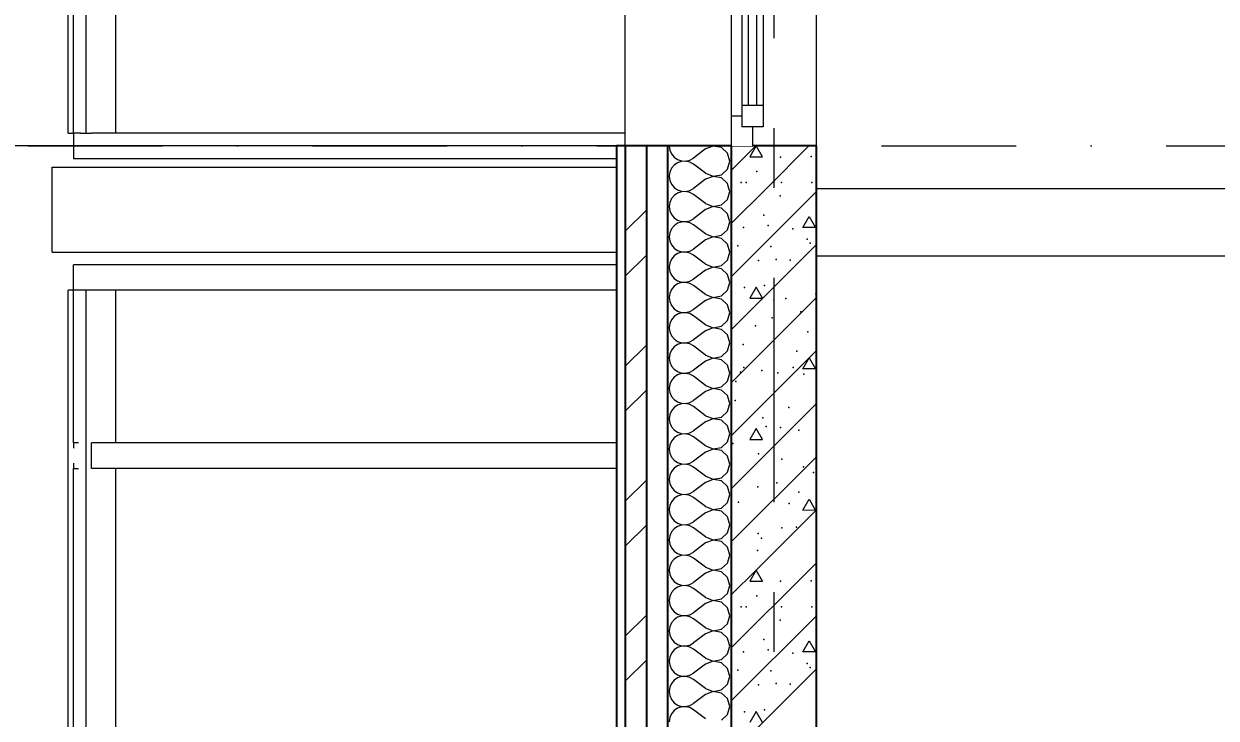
# Model space of a CAD drawing. Header units: millimetres. Extents: x 18162 to 7085488, y 72188 to 247925.
# Drawn here: x 3663562 to 3666371, y 129769 to 131406 of the extents above; entities that cross this region are included whole.
import ezdxf
from ezdxf.enums import TextEntityAlignment as Align

# ---------------------------------------------------------------- set-up
doc = ezdxf.new("R2010")
doc.units = ezdxf.units.MM
doc.header["$MEASUREMENT"] = 0
for name, pattern in [('Dot & Dashed', [670.277762, 317.5, -176.388889, 0, -176.388874]), ('Double Dashed', [1093.611073, 529.166651, -211.666656, 141.111112, -211.666656]), ('Wipeout_Contour', [1000, 0, -1000])]:
    doc.linetypes.add(name, pattern=pattern)
for name, color, linetype in [('Archicad Windows', 7, 'Continuous'), ('Finish - Wall', 7, 'Continuous'), ('Structural - Bearing', 7, 'Continuous'), ('Structural - Grid', 7, 'Continuous')]:
    doc.layers.add(name, color=color, linetype=linetype)
doc.styles.add('GENERATED_STYLE_3', font='', dxfattribs={"width": 0.8})
doc.styles.get('GENERATED_STYLE_3').set_extended_font_data('ISOCPEUR MON')
doc.dimstyles.new('GENERATED_STYLE__7', dxfattribs={"dimtxt": 220.000005, "dimasz": 114, "dimexe": 0.18, "dimexo": 342.629951, "dimgap": 0, "dimtad": 1, "dimdec": 0, "dimzin": 0, "dimdsep": 46, "dimtxsty": 'GENERATED_STYLE_3', "dimblk": 'ARROWHEAD_2', "dimblk1": 'ARROWHEAD_2', "dimblk2": 'ARROWHEAD_2', "dimcen": 0.09, "dimclrd": 13, "dimclre": 13, "dimclrt": 13, "dimadec": 0, "dimazin": 0, "dimtfac": 1, "dimtdec": 4, "dimtmove": 0, "dimatfit": 3, "dimfxl": 1, "dimtolj": 1, "dimtzin": 0, "dimarcsym": 0})
pattern_1 = [(45, (3761974.73, 95118), (-159.09903, 159.09903), []), (45, (3761921.7, 95171.04), (-159.09903, 159.09903), [])]

# ---------------------------------------------------------------- blocks, each defined once
blk = doc.blocks.new('*X901', base_point=(3761974.7, 95118))
at = {"layer": 'Structural - Bearing', "color": 7, "linetype": 'Continuous', "lineweight": 9}
for p, q in [((3665097.5, 131018), (3665102.4, 131014.6)), ((3665102.4, 131014.6), (3665111.7, 131011.5)), ((3665111.7, 131011.5), (3665121.5, 131011)), ((3665121.5, 131011), (3665131.1, 131013.2)), ((3665131.1, 131013.2), (3665139.8, 131018)), ((3665225.5, 131010.9), (3665223.5, 131018)), ((3665084, 130984.9), (3665082.6, 130975.1)), ((3665088, 130993.9), (3665084, 130984.9)), ((3665094.2, 131001.5), (3665088, 130993.9)), ((3665102.4, 131007.1), (3665094.2, 131001.5)), ((3665111.7, 131010.2), (3665102.4, 131007.1)), ((3665121.5, 131010.7), (3665111.7, 131010.2)), ((3665131.1, 131008.5), (3665121.5, 131010.7)), ((3665139.8, 131003.7), (3665131.1, 131008.5)), ((3665168.3, 130982.3), (3665139.8, 131003.7)), ((3665205.7, 130978.9), (3665220.1, 130992.1)), ((3665220.1, 130992.1), (3665225.5, 131010.9)), ((3665082.6, 130975.1), (3665084, 130965.4)), ((3665084, 130965.4), (3665088, 130956.4)), ((3665088, 130956.4), (3665094.2, 130948.8)), ((3665168.3, 130968), (3665139.8, 130946.6)), ((3665168.3, 130982.3), (3665186.6, 130975.3)), ((3665186.6, 130975), (3665168.3, 130968)), ((3665186.6, 130975.3), (3665205.7, 130978.9)), ((3665205.7, 130971.4), (3665186.6, 130975)), ((3665220.1, 130958.2), (3665205.7, 130971.4)), ((3665225.5, 130939.4), (3665220.1, 130958.2)), ((3665094.2, 130930.1), (3665088, 130922.5)), ((3665094.2, 130948.8), (3665102.4, 130943.2)), ((3665102.4, 130935.7), (3665094.2, 130930.1)), ((3665102.4, 130943.2), (3665111.7, 130940.1)), ((3665111.7, 130938.8), (3665102.4, 130935.7)), ((3665111.7, 130940.1), (3665121.5, 130939.6)), ((3665121.5, 130939.3), (3665111.7, 130938.8)), ((3665121.5, 130939.6), (3665131.1, 130941.8)), ((3665131.1, 130937.1), (3665121.5, 130939.3)), ((3665131.1, 130941.8), (3665139.8, 130946.6)), ((3665139.8, 130932.3), (3665131.1, 130937.1)), ((3665168.3, 130910.9), (3665139.8, 130932.3)), ((3665220.1, 130920.7), (3665225.5, 130939.4)), ((3665084, 130913.5), (3665082.6, 130903.7)), ((3665082.6, 130903.7), (3665084, 130894)), ((3665088, 130922.5), (3665084, 130913.5)), ((3665168.3, 130910.9), (3665186.6, 130903.9)), ((3665186.6, 130903.6), (3665168.3, 130896.6)), ((3665186.6, 130903.9), (3665205.7, 130907.5)), ((3665205.7, 130900), (3665186.6, 130903.6)), ((3665205.7, 130907.5), (3665220.1, 130920.7)), ((3665220.1, 130886.8), (3665205.7, 130900)), ((3665084, 130894), (3665088, 130884.9)), ((3665088, 130884.9), (3665094.2, 130877.4)), ((3665094.2, 130877.4), (3665102.4, 130871.8)), ((3665102.4, 130871.8), (3665111.7, 130868.6)), ((3665131.1, 130870.4), (3665139.8, 130875.1)), ((3665168.3, 130896.6), (3665139.8, 130875.1)), ((3665225.5, 130868), (3665220.1, 130886.8)), ((3665088, 130851.1), (3665084, 130842.1)), ((3665094.2, 130858.7), (3665088, 130851.1)), ((3665102.4, 130864.2), (3665094.2, 130858.7)), ((3665111.7, 130867.4), (3665102.4, 130864.2)), ((3665111.7, 130868.6), (3665121.5, 130868.2)), ((3665121.5, 130867.9), (3665111.7, 130867.4)), ((3665121.5, 130868.2), (3665131.1, 130870.4)), ((3665131.1, 130865.6), (3665121.5, 130867.9)), ((3665139.8, 130860.9), (3665131.1, 130865.6)), ((3665168.3, 130839.4), (3665139.8, 130860.9)), ((3665205.7, 130836.1), (3665220.1, 130849.2)), ((3665220.1, 130849.2), (3665225.5, 130868)), ((3665084, 130842.1), (3665082.6, 130832.3)), ((3665082.6, 130832.3), (3665084, 130822.5)), ((3665084, 130822.5), (3665088, 130813.5)), ((3665168.3, 130825.1), (3665139.8, 130803.7)), ((3665168.3, 130839.4), (3665186.6, 130832.4)), ((3665186.6, 130832.1), (3665168.3, 130825.1)), ((3665186.6, 130832.4), (3665205.7, 130836.1)), ((3665205.7, 130828.5), (3665186.6, 130832.1)), ((3665220.1, 130815.4), (3665205.7, 130828.5)), ((3665225.5, 130796.6), (3665220.1, 130815.4)), ((3665088, 130813.5), (3665094.2, 130805.9)), ((3665094.2, 130787.2), (3665088, 130779.6)), ((3665094.2, 130805.9), (3665102.4, 130800.3)), ((3665102.4, 130792.8), (3665094.2, 130787.2)), ((3665102.4, 130800.3), (3665111.7, 130797.2)), ((3665111.7, 130796), (3665102.4, 130792.8)), ((3665111.7, 130797.2), (3665121.5, 130796.7)), ((3665121.5, 130796.4), (3665111.7, 130796)), ((3665121.5, 130796.7), (3665131.1, 130799)), ((3665131.1, 130794.2), (3665121.5, 130796.4)), ((3665131.1, 130799), (3665139.8, 130803.7)), ((3665139.8, 130789.4), (3665131.1, 130794.2)), ((3665168.3, 130768), (3665139.8, 130789.4)), ((3665220.1, 130777.8), (3665225.5, 130796.6)), ((3665084, 130770.6), (3665082.6, 130760.9)), ((3665082.6, 130760.9), (3665084, 130751.1)), ((3665088, 130779.6), (3665084, 130770.6)), ((3665168.3, 130768), (3665186.6, 130761)), ((3665186.6, 130760.7), (3665168.3, 130753.7)), ((3665186.6, 130761), (3665205.7, 130764.6)), ((3665205.7, 130757.1), (3665186.6, 130760.7)), ((3665205.7, 130764.6), (3665220.1, 130777.8)), ((3665084, 130751.1), (3665088, 130742.1)), ((3665088, 130742.1), (3665094.2, 130734.5)), ((3665094.2, 130734.5), (3665102.4, 130728.9)), ((3665131.1, 130727.5), (3665139.8, 130732.3)), ((3665168.3, 130753.7), (3665139.8, 130732.3)), ((3665220.1, 130743.9), (3665205.7, 130757.1)), ((3665225.5, 130725.1), (3665220.1, 130743.9)), ((3665088, 130708.2), (3665084, 130699.2)), ((3665094.2, 130715.8), (3665088, 130708.2)), ((3665102.4, 130721.4), (3665094.2, 130715.8)), ((3665102.4, 130728.9), (3665111.7, 130725.8)), ((3665111.7, 130724.5), (3665102.4, 130721.4)), ((3665111.7, 130725.8), (3665121.5, 130725.3)), ((3665121.5, 130725), (3665111.7, 130724.5)), ((3665121.5, 130725.3), (3665131.1, 130727.5)), ((3665131.1, 130722.8), (3665121.5, 130725)), ((3665139.8, 130718), (3665131.1, 130722.8)), ((3665168.3, 130696.6), (3665139.8, 130718)), ((3665205.7, 130693.2), (3665220.1, 130706.4)), ((3665220.1, 130706.4), (3665225.5, 130725.1)), ((3665084, 130699.2), (3665082.6, 130689.4)), ((3665082.6, 130689.4), (3665084, 130679.7)), ((3665084, 130679.7), (3665088, 130670.7)), ((3665168.3, 130682.3), (3665139.8, 130660.9)), ((3665168.3, 130696.6), (3665186.6, 130689.6)), ((3665186.6, 130689.3), (3665168.3, 130682.3)), ((3665186.6, 130689.6), (3665205.7, 130693.2)), ((3665205.7, 130685.7), (3665186.6, 130689.3)), ((3665220.1, 130672.5), (3665205.7, 130685.7)), ((3665088, 130670.7), (3665094.2, 130663.1)), ((3665094.2, 130663.1), (3665102.4, 130657.5)), ((3665102.4, 130650), (3665094.2, 130644.4)), ((3665102.4, 130657.5), (3665111.7, 130654.3)), ((3665111.7, 130653.1), (3665102.4, 130650)), ((3665111.7, 130654.3), (3665121.5, 130653.9)), ((3665121.5, 130653.6), (3665111.7, 130653.1)), ((3665121.5, 130653.9), (3665131.1, 130656.1)), ((3665131.1, 130651.3), (3665121.5, 130653.6)), ((3665131.1, 130656.1), (3665139.8, 130660.9)), ((3665139.8, 130646.6), (3665131.1, 130651.3)), ((3665168.3, 130625.1), (3665139.8, 130646.6)), ((3665225.5, 130653.7), (3665220.1, 130672.5)), ((3665220.1, 130634.9), (3665225.5, 130653.7)), ((3665084, 130627.8), (3665082.6, 130618)), ((3665088, 130636.8), (3665084, 130627.8)), ((3665094.2, 130644.4), (3665088, 130636.8)), ((3665168.3, 130625.1), (3665186.6, 130618.2)), ((3665186.6, 130618.2), (3665205.7, 130621.8)), ((3665205.7, 130621.8), (3665220.1, 130634.9)), ((3665082.6, 130618), (3665084, 130608.2)), ((3665084, 130608.2), (3665088, 130599.2)), ((3665088, 130599.2), (3665094.2, 130591.6)), ((3665094.2, 130591.6), (3665102.4, 130586.1)), ((3665168.3, 130610.9), (3665139.8, 130589.4)), ((3665186.6, 130617.9), (3665168.3, 130610.9)), ((3665205.7, 130614.2), (3665186.6, 130617.9)), ((3665220.1, 130601.1), (3665205.7, 130614.2)), ((3665225.5, 130582.3), (3665220.1, 130601.1)), ((3665088, 130565.4), (3665084, 130556.3)), ((3665094.2, 130572.9), (3665088, 130565.4)), ((3665102.4, 130578.5), (3665094.2, 130572.9)), ((3665102.4, 130586.1), (3665111.7, 130582.9)), ((3665111.7, 130581.7), (3665102.4, 130578.5)), ((3665111.7, 130582.9), (3665121.5, 130582.4)), ((3665121.5, 130582.1), (3665111.7, 130581.7)), ((3665121.5, 130582.4), (3665131.1, 130584.7)), ((3665131.1, 130579.9), (3665121.5, 130582.1)), ((3665131.1, 130584.7), (3665139.8, 130589.4)), ((3665139.8, 130575.1), (3665131.1, 130579.9)), ((3665168.3, 130553.7), (3665139.8, 130575.1)), ((3665205.7, 130550.3), (3665220.1, 130563.5)), ((3665220.1, 130563.5), (3665225.5, 130582.3)), ((3665084, 130556.3), (3665082.6, 130546.6)), ((3665082.6, 130546.6), (3665084, 130536.8)), ((3665084, 130536.8), (3665088, 130527.8)), ((3665168.3, 130539.4), (3665139.8, 130518)), ((3665168.3, 130553.7), (3665186.6, 130546.7)), ((3665186.6, 130546.4), (3665168.3, 130539.4)), ((3665186.6, 130546.7), (3665205.7, 130550.3)), ((3665205.7, 130542.8), (3665186.6, 130546.4)), ((3665220.1, 130529.6), (3665205.7, 130542.8)), ((3665088, 130527.8), (3665094.2, 130520.2)), ((3665094.2, 130520.2), (3665102.4, 130514.6)), ((3665102.4, 130507.1), (3665094.2, 130501.5)), ((3665102.4, 130514.6), (3665111.7, 130511.5)), ((3665111.7, 130510.2), (3665102.4, 130507.1)), ((3665111.7, 130511.5), (3665121.5, 130511)), ((3665121.5, 130510.7), (3665111.7, 130510.2)), ((3665121.5, 130511), (3665131.1, 130513.2)), ((3665131.1, 130508.5), (3665121.5, 130510.7)), ((3665131.1, 130513.2), (3665139.8, 130518)), ((3665139.8, 130503.7), (3665131.1, 130508.5)), ((3665225.5, 130510.9), (3665220.1, 130529.6)), ((3665220.1, 130492.1), (3665225.5, 130510.9)), ((3665084, 130484.9), (3665082.6, 130475.1)), ((3665088, 130493.9), (3665084, 130484.9)), ((3665094.2, 130501.5), (3665088, 130493.9)), ((3665168.3, 130482.3), (3665139.8, 130503.7)), ((3665168.3, 130482.3), (3665186.6, 130475.3)), ((3665186.6, 130475.3), (3665205.7, 130478.9)), ((3665205.7, 130478.9), (3665220.1, 130492.1)), ((3665082.6, 130475.1), (3665084, 130465.4)), ((3665084, 130465.4), (3665088, 130456.4)), ((3665088, 130456.4), (3665094.2, 130448.8)), ((3665168.3, 130468), (3665139.8, 130446.6)), ((3665186.6, 130475), (3665168.3, 130468)), ((3665205.7, 130471.4), (3665186.6, 130475)), ((3665220.1, 130458.2), (3665205.7, 130471.4)), ((3665225.5, 130439.4), (3665220.1, 130458.2)), ((3665088, 130422.5), (3665084, 130413.5)), ((3665094.2, 130430.1), (3665088, 130422.5)), ((3665094.2, 130448.8), (3665102.4, 130443.2)), ((3665102.4, 130435.7), (3665094.2, 130430.1)), ((3665102.4, 130443.2), (3665111.7, 130440.1)), ((3665111.7, 130438.8), (3665102.4, 130435.7)), ((3665111.7, 130440.1), (3665121.5, 130439.6)), ((3665121.5, 130439.3), (3665111.7, 130438.8)), ((3665121.5, 130439.6), (3665131.1, 130441.8)), ((3665131.1, 130437.1), (3665121.5, 130439.3)), ((3665131.1, 130441.8), (3665139.8, 130446.6)), ((3665139.8, 130432.3), (3665131.1, 130437.1)), ((3665168.3, 130410.9), (3665139.8, 130432.3)), ((3665220.1, 130420.7), (3665225.5, 130439.4)), ((3665084, 130413.5), (3665082.6, 130403.7)), ((3665082.6, 130403.7), (3665084, 130394)), ((3665084, 130394), (3665088, 130384.9)), ((3665168.3, 130396.6), (3665139.8, 130375.1)), ((3665168.3, 130410.9), (3665186.6, 130403.9)), ((3665186.6, 130403.6), (3665168.3, 130396.6)), ((3665186.6, 130403.9), (3665205.7, 130407.5)), ((3665205.7, 130400), (3665186.6, 130403.6)), ((3665205.7, 130407.5), (3665220.1, 130420.7)), ((3665220.1, 130386.8), (3665205.7, 130400)), ((3665088, 130384.9), (3665094.2, 130377.4)), ((3665094.2, 130377.4), (3665102.4, 130371.8)), ((3665102.4, 130371.8), (3665111.7, 130368.6)), ((3665111.7, 130367.4), (3665102.4, 130364.2)), ((3665111.7, 130368.6), (3665121.5, 130368.2)), ((3665121.5, 130367.9), (3665111.7, 130367.4)), ((3665121.5, 130368.2), (3665131.1, 130370.4)), ((3665131.1, 130365.6), (3665121.5, 130367.9)), ((3665131.1, 130370.4), (3665139.8, 130375.1)), ((3665139.8, 130360.9), (3665131.1, 130365.6)), ((3665225.5, 130368), (3665220.1, 130386.8)), ((3665220.1, 130349.2), (3665225.5, 130368)), ((3665084, 130342.1), (3665082.6, 130332.3)), ((3665088, 130351.1), (3665084, 130342.1)), ((3665094.2, 130358.7), (3665088, 130351.1)), ((3665102.4, 130364.2), (3665094.2, 130358.7)), ((3665168.3, 130339.4), (3665139.8, 130360.9)), ((3665168.3, 130339.4), (3665186.6, 130332.4)), ((3665205.7, 130336.1), (3665220.1, 130349.2)), ((3665082.6, 130332.3), (3665084, 130322.5)), ((3665084, 130322.5), (3665088, 130313.5)), ((3665088, 130313.5), (3665094.2, 130305.9)), ((3665168.3, 130325.1), (3665139.8, 130303.7)), ((3665186.6, 130332.1), (3665168.3, 130325.1)), ((3665186.6, 130332.4), (3665205.7, 130336.1)), ((3665205.7, 130328.5), (3665186.6, 130332.1)), ((3665220.1, 130315.4), (3665205.7, 130328.5)), ((3665225.5, 130296.6), (3665220.1, 130315.4)), ((3665094.2, 130287.2), (3665088, 130279.6)), ((3665094.2, 130305.9), (3665102.4, 130300.3)), ((3665102.4, 130292.8), (3665094.2, 130287.2)), ((3665102.4, 130300.3), (3665111.7, 130297.2)), ((3665111.7, 130296), (3665102.4, 130292.8)), ((3665111.7, 130297.2), (3665121.5, 130296.7)), ((3665121.5, 130296.4), (3665111.7, 130296)), ((3665121.5, 130296.7), (3665131.1, 130299)), ((3665131.1, 130294.2), (3665121.5, 130296.4)), ((3665131.1, 130299), (3665139.8, 130303.7)), ((3665139.8, 130289.4), (3665131.1, 130294.2)), ((3665168.3, 130268), (3665139.8, 130289.4)), ((3665220.1, 130277.8), (3665225.5, 130296.6)), ((3665084, 130270.6), (3665082.6, 130260.9)), ((3665082.6, 130260.9), (3665084, 130251.1)), ((3665088, 130279.6), (3665084, 130270.6)), ((3665168.3, 130253.7), (3665139.8, 130232.3)), ((3665168.3, 130268), (3665186.6, 130261)), ((3665186.6, 130260.7), (3665168.3, 130253.7)), ((3665186.6, 130261), (3665205.7, 130264.6)), ((3665205.7, 130257.1), (3665186.6, 130260.7)), ((3665205.7, 130264.6), (3665220.1, 130277.8)), ((3665220.1, 130243.9), (3665205.7, 130257.1)), ((3665084, 130251.1), (3665088, 130242.1)), ((3665088, 130242.1), (3665094.2, 130234.5)), ((3665094.2, 130234.5), (3665102.4, 130228.9)), ((3665102.4, 130228.9), (3665111.7, 130225.8)), ((3665111.7, 130225.8), (3665121.5, 130225.3)), ((3665121.5, 130225), (3665111.7, 130224.5)), ((3665121.5, 130225.3), (3665131.1, 130227.5)), ((3665131.1, 130222.8), (3665121.5, 130225)), ((3665131.1, 130227.5), (3665139.8, 130232.3)), ((3665225.5, 130225.1), (3665220.1, 130243.9)), ((3665220.1, 130206.4), (3665225.5, 130225.1)), ((3665084, 130199.2), (3665082.6, 130189.4)), ((3665088, 130208.2), (3665084, 130199.2)), ((3665094.2, 130215.8), (3665088, 130208.2)), ((3665102.4, 130221.4), (3665094.2, 130215.8)), ((3665111.7, 130224.5), (3665102.4, 130221.4)), ((3665139.8, 130218), (3665131.1, 130222.8)), ((3665168.3, 130196.6), (3665139.8, 130218)), ((3665205.7, 130193.2), (3665220.1, 130206.4)), ((3665082.6, 130189.4), (3665084, 130179.7)), ((3665084, 130179.7), (3665088, 130170.7)), ((3665088, 130170.7), (3665094.2, 130163.1)), ((3665168.3, 130182.3), (3665139.8, 130160.9)), ((3665168.3, 130196.6), (3665186.6, 130189.6)), ((3665186.6, 130189.3), (3665168.3, 130182.3)), ((3665186.6, 130189.6), (3665205.7, 130193.2)), ((3665205.7, 130185.7), (3665186.6, 130189.3)), ((3665220.1, 130172.5), (3665205.7, 130185.7)), ((3665225.5, 130153.7), (3665220.1, 130172.5)), ((3665094.2, 130144.4), (3665088, 130136.8)), ((3665094.2, 130163.1), (3665102.4, 130157.5)), ((3665102.4, 130150), (3665094.2, 130144.4)), ((3665102.4, 130157.5), (3665111.7, 130154.3)), ((3665111.7, 130153.1), (3665102.4, 130150)), ((3665111.7, 130154.3), (3665121.5, 130153.9)), ((3665121.5, 130153.6), (3665111.7, 130153.1)), ((3665121.5, 130153.9), (3665131.1, 130156.1)), ((3665131.1, 130151.3), (3665121.5, 130153.6)), ((3665131.1, 130156.1), (3665139.8, 130160.9)), ((3665139.8, 130146.6), (3665131.1, 130151.3)), ((3665168.3, 130125.1), (3665139.8, 130146.6)), ((3665220.1, 130134.9), (3665225.5, 130153.7)), ((3665084, 130127.8), (3665082.6, 130118)), ((3665082.6, 130118), (3665084, 130108.2)), ((3665088, 130136.8), (3665084, 130127.8)), ((3665168.3, 130125.1), (3665186.6, 130118.2)), ((3665186.6, 130117.9), (3665168.3, 130110.9)), ((3665186.6, 130118.2), (3665205.7, 130121.8)), ((3665205.7, 130114.2), (3665186.6, 130117.9)), ((3665205.7, 130121.8), (3665220.1, 130134.9)), ((3665220.1, 130101.1), (3665205.7, 130114.2)), ((3665084, 130108.2), (3665088, 130099.2)), ((3665088, 130099.2), (3665094.2, 130091.6)), ((3665094.2, 130091.6), (3665102.4, 130086.1)), ((3665102.4, 130086.1), (3665111.7, 130082.9)), ((3665121.5, 130082.4), (3665131.1, 130084.7)), ((3665131.1, 130084.7), (3665139.8, 130089.4)), ((3665168.3, 130110.9), (3665139.8, 130089.4)), ((3665225.5, 130082.3), (3665220.1, 130101.1)), ((3665084, 130056.3), (3665082.6, 130046.6)), ((3665088, 130065.4), (3665084, 130056.3)), ((3665094.2, 130072.9), (3665088, 130065.4)), ((3665102.4, 130078.5), (3665094.2, 130072.9)), ((3665111.7, 130081.7), (3665102.4, 130078.5)), ((3665111.7, 130082.9), (3665121.5, 130082.4)), ((3665121.5, 130082.1), (3665111.7, 130081.7)), ((3665131.1, 130079.9), (3665121.5, 130082.1)), ((3665139.8, 130075.1), (3665131.1, 130079.9)), ((3665168.3, 130053.7), (3665139.8, 130075.1)), ((3665205.7, 130050.3), (3665220.1, 130063.5)), ((3665220.1, 130063.5), (3665225.5, 130082.3)), ((3665082.6, 130046.6), (3665084, 130036.8)), ((3665084, 130036.8), (3665088, 130027.8)), ((3665168.3, 130039.4), (3665139.8, 130018)), ((3665168.3, 130053.7), (3665186.6, 130046.7)), ((3665186.6, 130046.4), (3665168.3, 130039.4)), ((3665186.6, 130046.7), (3665205.7, 130050.3)), ((3665205.7, 130042.8), (3665186.6, 130046.4)), ((3665220.1, 130029.6), (3665205.7, 130042.8)), ((3665225.5, 130010.9), (3665220.1, 130029.6)), ((3665088, 130027.8), (3665094.2, 130020.2)), ((3665094.2, 130001.5), (3665088, 129993.9)), ((3665094.2, 130020.2), (3665102.4, 130014.6)), ((3665102.4, 130007.1), (3665094.2, 130001.5)), ((3665102.4, 130014.6), (3665111.7, 130011.5)), ((3665111.7, 130010.2), (3665102.4, 130007.1)), ((3665111.7, 130011.5), (3665121.5, 130011)), ((3665121.5, 130010.7), (3665111.7, 130010.2)), ((3665121.5, 130011), (3665131.1, 130013.2)), ((3665131.1, 130008.5), (3665121.5, 130010.7)), ((3665131.1, 130013.2), (3665139.8, 130018)), ((3665139.8, 130003.7), (3665131.1, 130008.5)), ((3665168.3, 129982.3), (3665139.8, 130003.7)), ((3665220.1, 129992.1), (3665225.5, 130010.9)), ((3665084, 129984.9), (3665082.6, 129975.1)), ((3665082.6, 129975.1), (3665084, 129965.4)), ((3665088, 129993.9), (3665084, 129984.9)), ((3665168.3, 129982.3), (3665186.6, 129975.3)), ((3665186.6, 129975), (3665168.3, 129968)), ((3665186.6, 129975.3), (3665205.7, 129978.9)), ((3665205.7, 129971.4), (3665186.6, 129975)), ((3665205.7, 129978.9), (3665220.1, 129992.1)), ((3665084, 129965.4), (3665088, 129956.4)), ((3665088, 129956.4), (3665094.2, 129948.8)), ((3665094.2, 129948.8), (3665102.4, 129943.2)), ((3665131.1, 129941.8), (3665139.8, 129946.6)), ((3665168.3, 129968), (3665139.8, 129946.6)), ((3665220.1, 129958.2), (3665205.7, 129971.4)), ((3665225.5, 129939.4), (3665220.1, 129958.2)), ((3665088, 129922.5), (3665084, 129913.5)), ((3665094.2, 129930.1), (3665088, 129922.5)), ((3665102.4, 129935.7), (3665094.2, 129930.1)), ((3665102.4, 129943.2), (3665111.7, 129940.1)), ((3665111.7, 129938.8), (3665102.4, 129935.7)), ((3665111.7, 129940.1), (3665121.5, 129939.6)), ((3665121.5, 129939.3), (3665111.7, 129938.8)), ((3665121.5, 129939.6), (3665131.1, 129941.8)), ((3665131.1, 129937.1), (3665121.5, 129939.3)), ((3665139.8, 129932.3), (3665131.1, 129937.1)), ((3665168.3, 129910.9), (3665139.8, 129932.3)), ((3665205.7, 129907.5), (3665220.1, 129920.7)), ((3665220.1, 129920.7), (3665225.5, 129939.4)), ((3665084, 129913.5), (3665082.6, 129903.7)), ((3665082.6, 129903.7), (3665084, 129894)), ((3665084, 129894), (3665088, 129884.9)), ((3665168.3, 129896.6), (3665139.8, 129875.1)), ((3665168.3, 129910.9), (3665186.6, 129903.9)), ((3665186.6, 129903.6), (3665168.3, 129896.6)), ((3665186.6, 129903.9), (3665205.7, 129907.5)), ((3665205.7, 129900), (3665186.6, 129903.6)), ((3665220.1, 129886.8), (3665205.7, 129900)), ((3665088, 129884.9), (3665094.2, 129877.4)), ((3665094.2, 129877.4), (3665102.4, 129871.8)), ((3665102.4, 129864.2), (3665094.2, 129858.7)), ((3665102.4, 129871.8), (3665111.7, 129868.6)), ((3665111.7, 129867.4), (3665102.4, 129864.2)), ((3665111.7, 129868.6), (3665121.5, 129868.2)), ((3665121.5, 129867.9), (3665111.7, 129867.4)), ((3665121.5, 129868.2), (3665131.1, 129870.4)), ((3665131.1, 129865.6), (3665121.5, 129867.9)), ((3665131.1, 129870.4), (3665139.8, 129875.1)), ((3665139.8, 129860.9), (3665131.1, 129865.6)), ((3665168.3, 129839.4), (3665139.8, 129860.9)), ((3665225.5, 129868), (3665220.1, 129886.8)), ((3665220.1, 129849.2), (3665225.5, 129868)), ((3665084, 129842.1), (3665082.6, 129832.3)), ((3665082.6, 129832.3), (3665084, 129822.5)), ((3665088, 129851.1), (3665084, 129842.1)), ((3665094.2, 129858.7), (3665088, 129851.1)), ((3665168.3, 129839.4), (3665186.6, 129832.4)), ((3665186.6, 129832.1), (3665168.3, 129825.1)), ((3665186.6, 129832.4), (3665205.7, 129836.1)), ((3665205.7, 129828.5), (3665186.6, 129832.1)), ((3665205.7, 129836.1), (3665220.1, 129849.2)), ((3665084, 129822.5), (3665088, 129813.5)), ((3665088, 129813.5), (3665094.2, 129805.9)), ((3665094.2, 129805.9), (3665102.4, 129800.3)), ((3665131.1, 129799), (3665139.8, 129803.7)), ((3665168.3, 129825.1), (3665139.8, 129803.7)), ((3665220.1, 129815.4), (3665205.7, 129828.5)), ((3665225.5, 129796.6), (3665220.1, 129815.4)), ((3665088, 129779.6), (3665084, 129770.6)), ((3665094.2, 129787.2), (3665088, 129779.6)), ((3665102.4, 129792.8), (3665094.2, 129787.2)), ((3665102.4, 129800.3), (3665111.7, 129797.2)), ((3665111.7, 129796), (3665102.4, 129792.8)), ((3665111.7, 129797.2), (3665121.5, 129796.7)), ((3665121.5, 129796.4), (3665111.7, 129796)), ((3665121.5, 129796.7), (3665131.1, 129799)), ((3665131.1, 129794.2), (3665121.5, 129796.4)), ((3665139.8, 129789.4), (3665131.1, 129794.2)), ((3665168.3, 129768), (3665139.8, 129789.4)), ((3665205.7, 129764.6), (3665220.1, 129777.8)), ((3665220.1, 129777.8), (3665225.5, 129796.6)), ((3665084, 129770.6), (3665082.6, 129760.9))]:
    blk.add_line(p, q, dxfattribs=at)
blk = doc.blocks.new('*X903', base_point=(3761974.7, 95118))
at = {"layer": 'Structural - Bearing', "color": 7, "linetype": 'Continuous', "lineweight": 9}
for p, q in [((3665229.1, 130934.9), (3665312.2, 131018)), ((3665229.1, 130809.9), (3665429.1, 131009.9)), ((3665397.6, 130925.9), (3665412.8, 130951.9)), ((3665412.8, 130951.9), (3665427.7, 130925.9)), ((3665427.7, 130925.9), (3665397.6, 130925.9)), ((3665229.1, 130684.9), (3665429.1, 130884.9)), ((3665229.1, 130559.9), (3665429.1, 130759.9)), ((3665287.8, 130785.3), (3665272.9, 130759.2)), ((3665272.9, 130759.2), (3665302.9, 130759.3)), ((3665302.9, 130759.3), (3665287.8, 130785.3)), ((3665229.1, 130434.9), (3665429.1, 130634.9)), ((3665397.6, 130592.6), (3665412.8, 130618.6)), ((3665412.8, 130618.6), (3665427.7, 130592.6)), ((3665427.7, 130592.6), (3665397.6, 130592.6)), ((3665229.1, 130309.9), (3665429.1, 130509.9)), ((3665287.8, 130451.9), (3665272.9, 130425.9)), ((3665302.9, 130425.9), (3665287.8, 130451.9)), ((3665272.9, 130425.9), (3665302.9, 130425.9)), ((3665229.1, 130184.9), (3665429.1, 130384.9)), ((3665397.6, 130259.3), (3665412.8, 130285.3)), ((3665412.8, 130285.3), (3665427.7, 130259.2)), ((3665287.8, 130118.6), (3665429.1, 130259.9)), ((3665427.7, 130259.2), (3665397.6, 130259.3)), ((3665229.1, 129934.9), (3665412.8, 130118.6)), ((3665229.1, 130059.9), (3665287.8, 130118.6)), ((3665287.8, 130118.6), (3665272.9, 130092.5)), ((3665302.9, 130092.6), (3665287.8, 130118.6)), ((3665412.8, 130118.6), (3665429.1, 130134.9)), ((3665272.9, 130092.5), (3665302.9, 130092.6)), ((3665229.1, 129809.9), (3665429.1, 130009.9)), ((3665397.6, 129925.9), (3665412.8, 129951.9)), ((3665412.8, 129951.9), (3665427.7, 129925.9)), ((3665427.7, 129925.9), (3665397.6, 129925.9)), ((3665229.1, 129684.9), (3665429.1, 129884.9)), ((3665287.8, 129785.2), (3665272.9, 129759.2)), ((3665302.9, 129759.2), (3665287.8, 129785.2))]:
    blk.add_line(p, q, dxfattribs=at)
for p in [(3665344.5, 131000.3), (3665306.1, 130954.9), (3665315.8, 130930.2), (3665257.8, 130925.9), (3665374.1, 130922.9), (3665244.8, 130882.9), (3665322.1, 130881.3), (3665408, 130898.2), (3665414.8, 130889), (3665229.4, 130844.2), (3665293, 130848.3), (3665335.1, 130850.8), (3665367.7, 130849.2), (3665367.7, 130849.2), (3665307.6, 130789.4), (3665259.9, 130784.3), (3665357.8, 130758.5), (3665428.6, 130769.1), (3665329.5, 130754.6), (3665325.2, 130713.1), (3665393.3, 130727.4), (3665286.5, 130694.3), (3665409.1, 130680.2), (3665256.8, 130650.1), (3665383.9, 130634.1), (3665258.7, 130596), (3665374.6, 130596), (3665240.2, 130563), (3665251, 130584.6), (3665300.9, 130588.8), (3665339.1, 130583.1), (3665399.7, 130580), (3665238.5, 130518.1), (3665365.1, 130502), (3665303.1, 130477), (3665311.4, 130457.2), (3665345.3, 130454.8), (3665388.3, 130447.8), (3665233.1, 130416.6), (3665293.2, 130392.6), (3665348, 130379.7), (3665399.4, 130362.1), (3665422.5, 130348.2), (3665291.4, 130314.3), (3665336.2, 130323.9), (3665388.5, 130301.8), (3665246.4, 130278.6), (3665365.4, 130275.6), (3665292.7, 130204.5), (3665348.5, 130217.9), (3665382.4, 130219.9), (3665300.5, 130193.7), (3665291.2, 130164.3), (3665345, 130092), (3665417.2, 130093.2), (3665289, 130057.9), (3665252.3, 130031.8), (3665264.4, 130032), (3665347.1, 130031.8), (3665419.2, 130031.8), (3665344.5, 130000.2), (3665306.1, 129954.9), (3665257.8, 129925.9), (3665315.8, 129930.2), (3665374.1, 129922.9), (3665408, 129898.2), (3665414.8, 129889), (3665244.8, 129882.8), (3665322.1, 129881.3), (3665229.4, 129844.2), (3665293, 129848.3), (3665335.1, 129850.8), (3665367.7, 129849.2), (3665367.7, 129849.2), (3665259.9, 129784.2), (3665307.6, 129789.4)]:
    blk.add_point(p, dxfattribs=at)
blk = doc.blocks.new('*X914', base_point=(3761974.7, 95118))
at = {"layer": 'Structural - Bearing', "color": 7, "linetype": 'Continuous', "lineweight": 9}
for p, q in [((3665082.6, 131118), (3665084, 131108.2)), ((3665084, 131108.2), (3665088, 131099.2)), ((3665088, 131099.2), (3665094.2, 131091.6)), ((3665168.3, 131110.9), (3665139.8, 131089.4)), ((3665186.6, 131117.9), (3665168.3, 131110.9)), ((3665205.7, 131114.2), (3665186.6, 131117.9)), ((3665220.1, 131101.1), (3665205.7, 131114.2)), ((3665225.5, 131082.3), (3665220.1, 131101.1)), ((3665094.2, 131072.9), (3665088, 131065.4)), ((3665094.2, 131091.6), (3665102.4, 131086.1)), ((3665102.4, 131078.5), (3665094.2, 131072.9)), ((3665102.4, 131086.1), (3665111.7, 131082.9)), ((3665111.7, 131081.7), (3665102.4, 131078.5)), ((3665111.7, 131082.9), (3665121.5, 131082.4)), ((3665121.5, 131082.1), (3665111.7, 131081.7)), ((3665121.5, 131082.4), (3665131.1, 131084.7)), ((3665131.1, 131079.9), (3665121.5, 131082.1)), ((3665131.1, 131084.7), (3665139.8, 131089.4)), ((3665139.8, 131075.1), (3665131.1, 131079.9)), ((3665168.3, 131053.7), (3665139.8, 131075.1)), ((3665220.1, 131063.5), (3665225.5, 131082.3)), ((3665084, 131056.3), (3665082.6, 131046.6)), ((3665082.6, 131046.6), (3665084, 131036.8)), ((3665088, 131065.4), (3665084, 131056.3)), ((3665168.3, 131039.4), (3665139.8, 131018)), ((3665168.3, 131053.7), (3665186.6, 131046.7)), ((3665186.6, 131046.4), (3665168.3, 131039.4)), ((3665186.6, 131046.7), (3665205.7, 131050.3)), ((3665205.7, 131042.8), (3665186.6, 131046.4)), ((3665205.7, 131050.3), (3665220.1, 131063.5)), ((3665220.1, 131029.6), (3665205.7, 131042.8)), ((3665084, 131036.8), (3665088, 131027.8)), ((3665088, 131027.8), (3665094.2, 131020.2)), ((3665094.2, 131020.2), (3665097.5, 131018)), ((3665223.5, 131018), (3665220.1, 131029.6))]:
    blk.add_line(p, q, dxfattribs=at)
blk = doc.blocks.new('*X916', base_point=(3761974.7, 95118))
at = {"layer": 'Structural - Bearing', "color": 7, "linetype": 'Continuous', "lineweight": 9}
for p, q in [((3665229.1, 131059.9), (3665287.2, 131118)), ((3665287.4, 131118), (3665272.9, 131092.6)), ((3665302.9, 131092.6), (3665288.1, 131118)), ((3665312.2, 131018), (3665412.2, 131118)), ((3665272.9, 131092.6), (3665302.9, 131092.6))]:
    blk.add_line(p, q, dxfattribs=at)
for p in [(3665345, 131092), (3665417.2, 131093.2), (3665289, 131057.9), (3665252.3, 131031.8), (3665264.4, 131032), (3665347.1, 131031.8), (3665419.2, 131031.8)]:
    blk.add_point(p, dxfattribs=at)
blk = doc.blocks.new('Standard grid marker[358]_3', base_point=(3665329.1, 147118))
at = {"layer": 'Structural - Grid', "color": 13, "linetype": 'Double Dashed', "lineweight": 13}
blk.add_line((3665329.1, 146118), (3665329.1, 88118), dxfattribs=at)
at = {"layer": 'Structural - Grid', "color": 13, "lineweight": 13, "style": 'GENERATED_STYLE_3'}
blk.add_attdef('AC_MarkerText_1', text='', height=250, rotation=360, dxfattribs=at).set_placement((3665329.1, 86943), align=Align.TOP_CENTER)
blk = doc.blocks.new('*D1227', base_point=(3761974.7, 95118))
at = {"color": 12, "linetype": 'Continuous', "lineweight": 35}
for p, q in [((3661904.5, 131161.3), (3662054.5, 131074.7)), ((3661904.5, 129661.3), (3662054.5, 129574.7))]:
    blk.add_line(p, q, dxfattribs=at)
at = {"color": 13, "linetype": 'Continuous', "lineweight": 13}
for p, q in [((3665086.4, 131118), (3661867, 131118)), ((3661979.5, 129618), (3661979.5, 131118)), ((3665086.4, 129618), (3661867, 129618))]:
    blk.add_line(p, q, dxfattribs=at)
at = {"color": 13, "lineweight": 13, "insert": (3662043.3, 130108.9), "char_height": 220, "attachment_point": 7, "rotation": 90, "style": 'GENERATED_STYLE_3'}
blk.add_mtext('\\A1;{\\pql;\\fISOCPEUR MON|b0|i0|c0|p0;\\W0.800000;1,500}', dxfattribs=at)
blk = doc.blocks.new('ARROWHEAD_2')
at = {"color": 0, "linetype": 'Continuous', "lineweight": 0}
for p, q in [((-0.378, -0.655), (0.378, 0.655)), ((0, 0), (-1, 0))]:
    blk.add_line(p, q, dxfattribs=at)
blk = doc.blocks.new('*D1228', base_point=(3761974.7, 95118))
at = {"color": 12, "linetype": 'Continuous', "lineweight": 35}
for p, q in [((3661904.5, 131961.3), (3662054.5, 131874.7)), ((3661904.5, 131161.3), (3662054.5, 131074.7))]:
    blk.add_line(p, q, dxfattribs=at)
at = {"color": 13, "linetype": 'Continuous', "lineweight": 13}
for p, q in [((3665086.4, 131918), (3661867, 131918)), ((3661979.5, 131118), (3661979.5, 131918)), ((3665086.4, 131118), (3661867, 131118))]:
    blk.add_line(p, q, dxfattribs=at)
at = {"color": 13, "lineweight": 13, "insert": (3661999.4, 131333.6), "char_height": 220, "attachment_point": 7, "rotation": 90, "style": 'GENERATED_STYLE_3'}
blk.add_mtext('\\A1;{\\pql;\\fISOCPEUR MON|b0|i0|c0|p0;\\W0.800000;800}', dxfattribs=at)
blk = doc.blocks.new('*D1241', base_point=(3761974.7, 95118))
at = {"color": 12, "linetype": 'Continuous', "lineweight": 35}
for p, q in [((3661304.2, 133911.3), (3661454.2, 133824.7)), ((3661304.2, 101111.3), (3661454.2, 101024.7))]:
    blk.add_line(p, q, dxfattribs=at)
at = {"color": 13, "linetype": 'Continuous', "lineweight": 13}
for p, q in [((3664516.7, 133868), (3661266.7, 133868)), ((3661379.2, 101068), (3661379.2, 133868)), ((3664436.4, 101068), (3661266.7, 101068))]:
    blk.add_line(p, q, dxfattribs=at)
at = {"color": 13, "lineweight": 13, "char_height": 220, "attachment_point": 7, "rotation": 90, "style": 'GENERATED_STYLE_3'}
for s, insert in [('\\A1;{\\pql;\\fISOCPEUR MON|b0|i0|c0|p0;\\W0.800000;200}', (3661399, 133455.8)), ('\\A1;{\\pql;\\fISOCPEUR MON|b0|i0|c0|p0;\\W0.800000;32,800}', (3661443, 116945.5))]:
    blk.add_mtext(s, dxfattribs=dict(at, insert=insert))
blk = doc.blocks.new('*D1248', base_point=(3761974.7, 95118))
at = {"color": 13, "linetype": 'Continuous', "lineweight": 13}
for p, q in [((3660779.6, 145568), (3660779.6, 145641.4)), ((3664636.4, 145568), (3660667.1, 145568)), ((3660779.6, 90368), (3660779.6, 145568)), ((3664786.4, 90368), (3660667.1, 90368)), ((3660779.6, 90294.7), (3660779.6, 90368))]:
    blk.add_line(p, q, dxfattribs=at)
at = {"color": 12, "linetype": 'Continuous', "lineweight": 35}
for p, q in [((3660854.6, 145524.7), (3660704.6, 145611.3)), ((3660704.6, 90411.3), (3660854.6, 90324.7))]:
    blk.add_line(p, q, dxfattribs=at)
at = {"color": 13, "lineweight": 13, "insert": (3660843.4, 117629.9), "char_height": 220, "attachment_point": 7, "rotation": 90, "style": 'GENERATED_STYLE_3'}
blk.add_mtext('\\A1;{\\pql;\\fISOCPEUR MON|b0|i0|c0|p0;\\W0.800000;55,200}', dxfattribs=at)

msp = doc.modelspace()

# ---------------------------------------------------------------- hatches: boundary and pattern name
at = {"layer": 'Structural - Bearing', "linetype": 'Continuous', "lineweight": 9}
h = msp.add_hatch(dxfattribs=at)
h.set_pattern_fill('Gypsum_0003', style=0, pattern_type=2)
h.set_pattern_definition([(0, (3761974.73, 95118.01), (0, 75), [0, -75])])
h.paths.add_polyline_path([(3664959.1, 131118), (3664959.1, 128918), (3664979.1, 128918), (3664979.1, 131118)])
h = msp.add_hatch(dxfattribs=at)
h.set_pattern_fill('Steel_0003', style=0, pattern_type=2)
h.set_pattern_definition(pattern_1)
h.paths.add_polyline_path([(3664979.1, 131118), (3664979.1, 131018), (3665029.1, 131018), (3665029.1, 131118)])
h = msp.add_hatch(dxfattribs=at)
h.set_pattern_fill('Steel_0003', style=0, pattern_type=2)
h.set_pattern_definition(pattern_1)
h.paths.add_polyline_path([(3664979.1, 131018), (3664979.1, 128918), (3665029.1, 128918), (3665029.1, 131018)])

# ---------------------------------------------------------------- linework, layer by layer
at = {"layer": 'Archicad Windows', "color": 7, "linetype": 'Continuous', "lineweight": 9}
for p, q in [((3664979.1, 131118), (3664979.1, 131918)), ((3665429.1, 131918), (3665429.1, 131118)), ((3665254.1, 131823), (3665254.1, 131251)), ((3665304.1, 131427.7), (3665304.1, 131372.9)), ((3665304.1, 131372.9), (3665304.1, 131338.7)), ((3665304.1, 131338.7), (3665304.1, 131283.9)), ((3665304.1, 131283.9), (3665304.1, 131249.6))]:
    msp.add_line(p, q, dxfattribs=at)
at = {"layer": 'Finish - Wall', "color": 7, "linetype": 'Continuous', "lineweight": 9}
for p, q in [((3663666.6, 131148), (3663666.6, 132258)), ((3663709.1, 131148), (3663709.1, 132258)), ((3663679.1, 131148), (3663679.1, 132228)), ((3663779.1, 131148), (3663779.1, 132228)), ((3663666.6, 131148), (3663679.1, 131148)), ((3663696.6, 131148), (3663679.1, 131148)), ((3663679.1, 131148), (3663679.1, 131088)), ((3663696.6, 131148), (3663709.1, 131148)), ((3663709.1, 131148), (3663721.5, 131148)), ((3664979.1, 131148), (3663721.5, 131148)), ((3664959.1, 131088), (3663679.1, 131088)), ((3664959.1, 130838), (3663679.1, 130838)), ((3663679.1, 130778), (3663679.1, 130838)), ((3663679.1, 130778), (3663666.6, 130778)), ((3663666.6, 130388), (3663666.6, 130778)), ((3663696.6, 130778), (3663679.1, 130778)), ((3663679.1, 130418), (3663679.1, 130778)), ((3663709.1, 130778), (3663696.6, 130778)), ((3663721.5, 130778), (3663709.1, 130778)), ((3663709.1, 130388), (3663709.1, 130778)), ((3664959.1, 130778), (3663721.5, 130778)), ((3663779.1, 130418), (3663779.1, 130778)), ((3663691.6, 130418), (3663679.1, 130418)), ((3663679.1, 130418), (3663679.1, 130405.4)), ((3663721.5, 130358), (3663721.5, 130418)), ((3664959.1, 130418), (3663721.5, 130418)), ((3663666.6, 129258), (3663666.6, 130388)), ((3663679.1, 130370.6), (3663679.1, 130358)), ((3663709.1, 129258), (3663709.1, 130388)), ((3663679.1, 130358), (3663691.6, 130358)), ((3663679.1, 129288), (3663679.1, 130358)), ((3664959.1, 130358), (3663721.5, 130358)), ((3663779.1, 129288), (3663779.1, 130358))]:
    msp.add_line(p, q, dxfattribs=at)
at = {"layer": 'Structural - Bearing', "color": 7, "linetype": 'Continuous', "lineweight": 25}
for p, q in [((3664959.1, 131118), (3664959.1, 128918)), ((3664979.1, 131118), (3664959.1, 131118)), ((3665029.1, 131118), (3665029.1, 131018)), ((3665079.1, 131118), (3665079.1, 131018)), ((3665229.1, 131118), (3665229.1, 131018)), ((3665429.1, 131118), (3665429.1, 131018)), ((3665029.1, 131018), (3665029.1, 128918)), ((3665079.1, 131018), (3665079.1, 128918)), ((3665229.1, 131018), (3665229.1, 128918)), ((3665429.1, 131018), (3665429.1, 129618))]:
    msp.add_line(p, q, dxfattribs=at)
at = {"layer": 'Structural - Bearing', "color": 7, "linetype": 'Continuous', "lineweight": 9}
for p, q in [((3663629.1, 131068), (3664959.1, 131068)), ((3663629.1, 130868), (3663629.1, 131068)), ((3665429.1, 131018), (3667329.1, 131018)), ((3663629.1, 130868), (3664959.1, 130868)), ((3667009.1, 130858), (3665429.1, 130858))]:
    msp.add_line(p, q, dxfattribs=at)
at = {"layer": 'Structural - Bearing', "color": 7, "linetype": 'Continuous', "lineweight": 25, "flags": 128}
for points in [[(3665429.1, 131118), (3665279.1, 131118), (3665229.1, 131118), (3665079.1, 131118), (3665029.1, 131118), (3664979.1, 131118)], [(3664979.1, 131118), (3664979.1, 131018), (3664979.1, 128918)]]:
    msp.add_lwpolyline(points, dxfattribs=at)

# ---------------------------------------------------------------- block references
at = {"layer": 'Structural - Bearing', "lineweight": 0}
for name in ['*X914', '*X916', '*X901', '*X903']:
    msp.add_blockref(name, (3761974.7, 95118), dxfattribs=at)

# ---------------------------------------------------------------- dimensions: what is measured, and where the dimension line sits
at = {"color": 13, "linetype": 'Continuous', "lineweight": 13}
for base, p1, p2, picture, middle in [((3660779.6, 145568), (3665129.1, 90368), (3664979.1, 145568), '*D1248', (3660625.6, 118082.1)), ((3661379.2, 133868), (3664779.1, 101068), (3664859.3, 133868), '*D1241', (3661225.2, 117397.7))]:
    dim = msp.add_linear_dim(base=base, p1=p1, p2=p2, angle=90, dimstyle='GENERATED_STYLE__7', dxfattribs=at)
    dim.commit()
    dim.dimension.update_dxf_attribs({"geometry": picture, "text_midpoint": middle, "dimtype": 160, "text_rotation": 90})

# ---------------------------------------------------------------- wipeouts: each hides what was drawn before it
at = {"color": 254, "linetype": 'Wipeout_Contour', "lineweight": 0, "ltscale": 14670504.20087958}
msp.add_wipeout([(3665254.1, 131213), (3665254.1, 131163), (3665304.1, 131163), (3665304.1, 131213)], dxfattribs=at).dxf.layer = 'Archicad Windows'

# ---------------------------------------------------------------- next in the draw order: linework, layer by layer
at = {"layer": 'Archicad Windows', "color": 7, "linetype": 'Continuous', "lineweight": 9}
for p, q in [((3665269.1, 131823), (3665269.1, 131213)), ((3665289.1, 131213), (3665289.1, 131823)), ((3665254.1, 131251), (3665254.1, 131213)), ((3665304.1, 131249.6), (3665304.1, 131217.8)), ((3665304.1, 131213), (3665254.1, 131213)), ((3665304.1, 131217.8), (3665304.1, 131213)), ((3665304.1, 131213), (3665304.1, 131163))]:
    msp.add_line(p, q, dxfattribs=at)

# ---------------------------------------------------------------- next in the draw order: wipeouts: each hides what was drawn before it
at = {"color": 254, "linetype": 'Wipeout_Contour', "lineweight": 0, "ltscale": 22005599.61233877}
msp.add_wipeout([(3665254.1, 131188), (3665229.1, 131188), (3665229.1, 131118), (3665279.1, 131118), (3665279.1, 131163), (3665254.1, 131163)], dxfattribs=at).dxf.layer = 'Archicad Windows'

# ---------------------------------------------------------------- next in the draw order: linework, layer by layer
at = {"color": 8, "linetype": 'Dot & Dashed', "lineweight": 13}
msp.add_line((3658879.3, 131118), (3689916.5, 131118), dxfattribs=at)
at = {"layer": 'Archicad Windows', "color": 7, "linetype": 'Continuous', "lineweight": 9}
for p, q in [((3665229.1, 131848), (3665229.1, 131188)), ((3665229.1, 131188), (3665229.1, 131118)), ((3665254.1, 131188), (3665229.1, 131188)), ((3665279.1, 131163), (3665279.1, 131118))]:
    msp.add_line(p, q, dxfattribs=at)
at = {"layer": 'Archicad Windows', "color": 7, "linetype": 'Continuous', "lineweight": 9, "flags": 128}
for points in [[(3665254.1, 131213), (3665254.1, 131188), (3665254.1, 131163)], [(3665304.1, 131163), (3665279.1, 131163), (3665254.1, 131163)]]:
    msp.add_lwpolyline(points, dxfattribs=at)

# ---------------------------------------------------------------- next in the draw order: block references
at = {"layer": 'Structural - Grid', "color": 13, "linetype": 'Continuous', "lineweight": 13}
msp.add_blockref('Standard grid marker[358]_3', (3665329.1, 147118), dxfattribs=at)

# ---------------------------------------------------------------- next in the draw order: dimensions: what is measured, and where the dimension line sits
at = {"color": 13, "linetype": 'Continuous', "lineweight": 13}
for base, p1, p2, picture, middle in [((3661979.5, 131918), (3665429.1, 131118), (3665429.1, 131918), '*D1228', (3661825.5, 131584.7)), ((3661979.5, 131118), (3665429.1, 129618), (3665429.1, 131118), '*D1227', (3661825.5, 130477.5))]:
    dim = msp.add_linear_dim(base=base, p1=p1, p2=p2, angle=90, dimstyle='GENERATED_STYLE__7', dxfattribs=at)
    dim.commit()
    dim.dimension.update_dxf_attribs({"geometry": picture, "text_midpoint": middle, "dimtype": 160, "text_rotation": 90})

doc.saveas('drawing.dxf')
